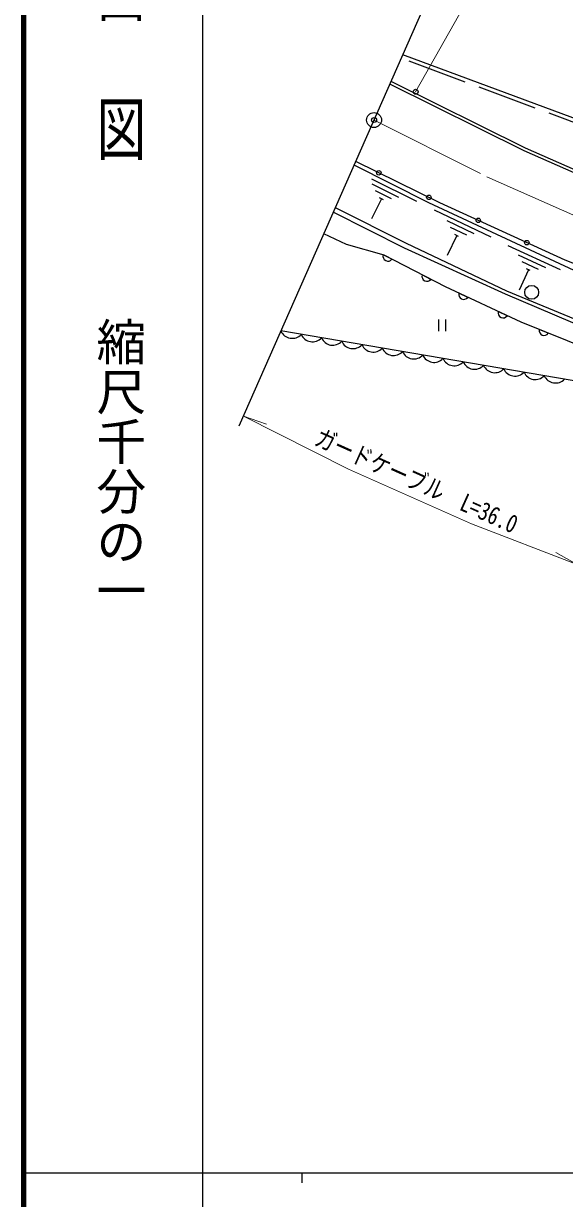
# Model space of a CAD drawing. Units: millimetres at full size, sheet at 1:1000; details may follow other scales. Extents: x 40000 to 680000, y 20000 to 380000.
# Drawn here: x 40000 to 94417, y 202409 to 320503 of the extents above; entities that cross this region are included whole.
import ezdxf
from ezdxf.enums import TextEntityAlignment as Align

# ---------------------------------------------------------------- set-up
doc = ezdxf.new("R2010")
doc.units = ezdxf.units.MM
doc.header["$LTSCALE"] = 1000
doc.header["$PDMODE"] = 32
doc.header["$PDSIZE"] = 500
doc.linetypes.add('CHAIN', pattern=[18.5, 12, -1.5, 3.5, -1.5])
doc.linetypes.add('DASHED', pattern=[7.5, 6, -1.5])
for name, color, linetype, lineweight in [('M-BGD', 7, 'Continuous', 25), ('M-BMK', 2, 'CHAIN', 13), ('M-BMK-OTRS', 5, 'Continuous', 25), ('M-BMK-SRVR', 3, 'Continuous', 25), ('M-STR-HTXT', 7, 'Continuous', 13), ('M-STR-STRC', 7, 'Continuous', 25), ('M-TTL', 2, 'Continuous', 140), ('M-TTL-BAND', 7, 'Continuous', 25)]:
    doc.layers.add(name, color=color, linetype=linetype, lineweight=lineweight)
doc.layers.add('M-OTRS', color=6, linetype='Continuous')
doc.styles.add('@ＭＳ ゴシック', font='')
doc.styles.add('ＭＳ ゴシック', font='')
doc.styles.get('@ＭＳ ゴシック').set_extended_font_data('@MS Gothic')
doc.styles.get('ＭＳ ゴシック').set_extended_font_data('MS Gothic')

msp = doc.modelspace()

# ---------------------------------------------------------------- linework, layer by layer
at = {"layer": 'M-BGD', "linetype": 'DASHED'}
msp.add_line((105515, 306788), (77995, 316998), dxfattribs=at)
at = {"layer": 'M-BGD'}
for p, q in [((105654, 307163), (78157, 317364)), ((75004, 304898), (79516, 302650)), ((77751, 303027), (75066, 304365)), ((77013, 302892), (75402, 303694)), ((76007, 302890), (75003, 300876)), ((76195, 302796), (75819, 302984)), ((81310, 301784), (87009, 299047)), ((85317, 299361), (82612, 300659)), ((84581, 299215), (82958, 299994)), ((83575, 299199), (82601, 297170)), ((83764, 299108), (83386, 299289)), ((88703, 298200), (93989, 295777)), ((77057, 296803), (76176, 297258)), ((92522, 295954), (89795, 297204)), ((91789, 295795), (90153, 296545)), ((90784, 295761), (89846, 293716)), ((90975, 295673), (90593, 295848)), ((80978, 294777), (80098, 295232)), ((84686, 292976), (83788, 293394)), ((81741, 290752), (81741, 289578)), ((82441, 290752), (82441, 289578)), ((88653, 291128), (87755, 291547)), ((92786, 289379), (91867, 289748))]:
    msp.add_line(p, q, dxfattribs=at)
for points in [[(103003, 302307), (96237, 305112), (90353, 307712), (76845, 314394)], [(103117, 302584), (96355, 305388), (90480, 307984), (76967, 314668)], [(109170, 286283), (107589, 288269), (105868, 291644), (95394, 295688), (80760, 302467), (73255, 306264)], [(105785, 292219), (94485, 296714), (81892, 302486), (73418, 306634)], [(119824, 279466), (111470, 282954), (105801, 285909), (98420, 289095), (88472, 293301), (78318, 297935), (71144, 301546)], [(119947, 279770), (111687, 283405), (106014, 286362), (98592, 289473), (88629, 293600), (78538, 298385), (71369, 301993)], [(117195, 277630), (109823, 281185), (104219, 284792), (90059, 290473), (82430, 294027), (76281, 297204), (72477, 298290), (70209, 299367)], [(108525, 282020), (95186, 284633), (65895, 289599)]]:
    msp.add_lwpolyline(points, dxfattribs=at)
for centre, radius in [((75736, 305500), 225), ((80775, 303033), 225), ((85742, 300722), 225), ((90629, 298482), 225), ((91111, 293486), 700)]:
    msp.add_circle(centre, radius, dxfattribs=at)
for centre, radius, start, end in [((76661, 297117), 505, 163.84995, 321.50814), ((80583, 295091), 505, 163.84995, 321.50814), ((84279, 293274), 505, 166.19122, 323.84941), ((88245, 291426), 505, 166.19122, 323.84941), ((67028, 290100), 1239, 203.87881, 316.87656), ((92363, 289654), 505, 169.3111, 326.96929), ((69066, 289755), 1239, 203.87881, 316.87656), ((71103, 289409), 1239, 203.87881, 316.87656), ((73140, 289064), 1239, 203.87881, 316.87656), ((75177, 288719), 1239, 203.87881, 316.87656), ((77214, 288373), 1239, 203.87881, 316.87656), ((79252, 288028), 1239, 203.87881, 316.87656), ((81289, 287683), 1239, 203.87881, 316.87656), ((83326, 287337), 1239, 203.87881, 316.87656), ((85363, 286992), 1239, 203.87881, 316.87656), ((87400, 286646), 1239, 203.87881, 316.87656), ((89438, 286301), 1239, 203.87881, 316.87656), ((91475, 285956), 1239, 203.87881, 316.87656), ((93512, 285610), 1239, 203.87881, 316.87656)]:
    msp.add_arc(centre, radius, start, end, dxfattribs=at)
at = {"layer": 'M-BMK'}
msp.add_lwpolyline([(75259, 310802), (86600, 305105), (97490, 300262), (108432, 296056), (120318, 292153), (129886, 289503), (142368, 286579), (152734, 284740), (166130, 282914), (170461, 282556), (179612, 281948), (194659, 281482), (207091, 281501), (270791, 282922), (370617, 284521), (470784, 286302), (523462, 287157), (539816, 287138), (556162, 286497), (558483, 286367), (565657, 285802), (571050, 285331)], dxfattribs=at)
at = {"layer": 'M-BMK-OTRS'}
msp.add_line((61683, 280059), (89629, 343341), dxfattribs=at)
at = {"layer": 'M-BMK-SRVR'}
msp.add_circle((75259, 310802), 750, dxfattribs=at)
at = {"layer": 'M-OTRS'}
msp.add_point((75259, 310802), dxfattribs=at)
at = {"layer": 'M-STR-HTXT'}
for p, q in [((79445, 313639), (90938, 334043)), ((62114, 281035), (64439, 280249)), ((95691, 266135), (93544, 267327))]:
    msp.add_line(p, q, dxfattribs=at)
msp.add_lwpolyline([(62114, 281035), (72695, 275720), (85048, 270226), (95691, 266135)], dxfattribs=at)
at = {"layer": 'M-STR-STRC'}
msp.add_circle((79445, 313639), 250, dxfattribs=at)
at = {"layer": 'M-TTL'}
msp.add_line((40000, 380000), (40000, 20000), dxfattribs=at)
at = {"layer": 'M-TTL-BAND'}
for p, q in [((58000, 370000), (58000, 20000)), ((40000, 205000), (579000, 205000)), ((68000, 205000), (68000, 204000))]:
    msp.add_line(p, q, dxfattribs=at)

# ---------------------------------------------------------------- texts
at = {"layer": 'M-STR-HTXT', "style": 'ＭＳ ゴシック', "width": 0.8}
msp.add_text('ガードケーブル\u3000L=36.0', height=1833, rotation=335.835, dxfattribs=at).set_placement((78940, 273218), align=Align.BOTTOM_CENTER)
at = {"layer": 'M-TTL-BAND', "style": '@ＭＳ ゴシック', "width": 1.4}
msp.add_text('平  面  図', height=3666, rotation=270, dxfattribs=at).set_placement((49777, 306475), align=Align.MIDDLE_RIGHT)
at = {"layer": 'M-TTL-BAND', "style": '@ＭＳ ゴシック'}
msp.add_text('縮尺千分の一', height=3666, rotation=270, dxfattribs=at).set_placement((49777, 261030), align=Align.MIDDLE_RIGHT)

doc.saveas('drawing.dxf')
